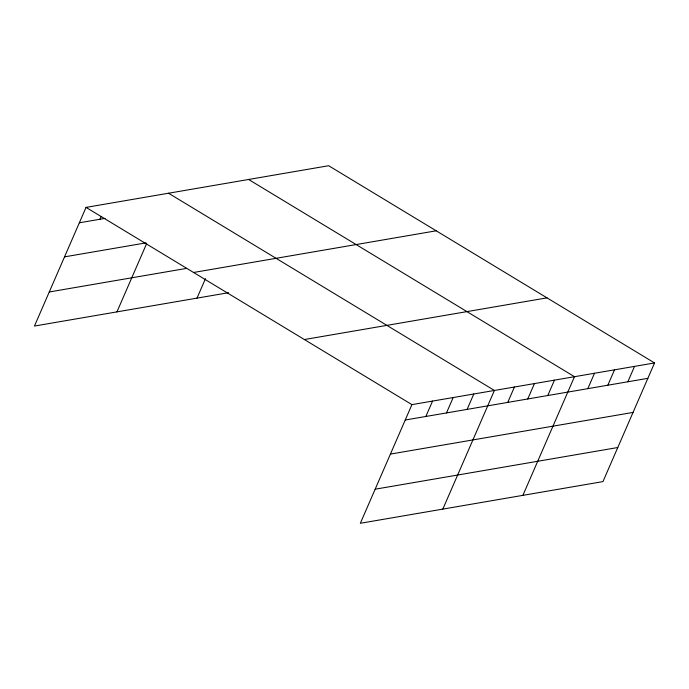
<?xml version="1.0" encoding="UTF-8"?>
<svg xmlns="http://www.w3.org/2000/svg" width="689" height="689" viewBox="0 0 689 689"><rect width="100%" height="100%" fill="white"/><g stroke="black" fill="none" stroke-linecap="round" stroke-linejoin="round"><path stroke-width="1.03" d="M654.55 362.948L411.927 404.624L360.338 523.278L602.961 481.602L654.55 362.948L328.662 165.722L86.039 207.398L34.45 326.052L228.61 292.696M99.974 219.248L101.223 216.363M116.941 311.884L146.602 243.673M197.002 298.13L205.477 278.657M425.862 416.475L432.554 401.084M446.481 412.935L453.173 397.544M467.108 409.387L473.799 393.996M442.829 509.111L494.418 390.456L168.529 193.23M507.741 402.41L514.433 387.02M527.757 398.974L534.449 383.584M547.772 395.529L554.473 380.139M522.891 495.357L574.488 376.702L248.6 179.476M587.812 388.656L594.504 373.266M607.827 385.22L614.519 369.829M627.843 381.775L634.535 366.384M79.347 222.788L105.124 218.361M64.533 256.868L145.99 242.873M49.264 291.972L186.538 268.391M193.583 272.482L436.206 230.806M304.383 339.539L547.006 297.863M405.235 420.014L647.858 378.339M390.422 454.094L633.045 412.418M375.152 489.207L617.775 447.523M86.039 207.398L411.927 404.624"/></g></svg>
